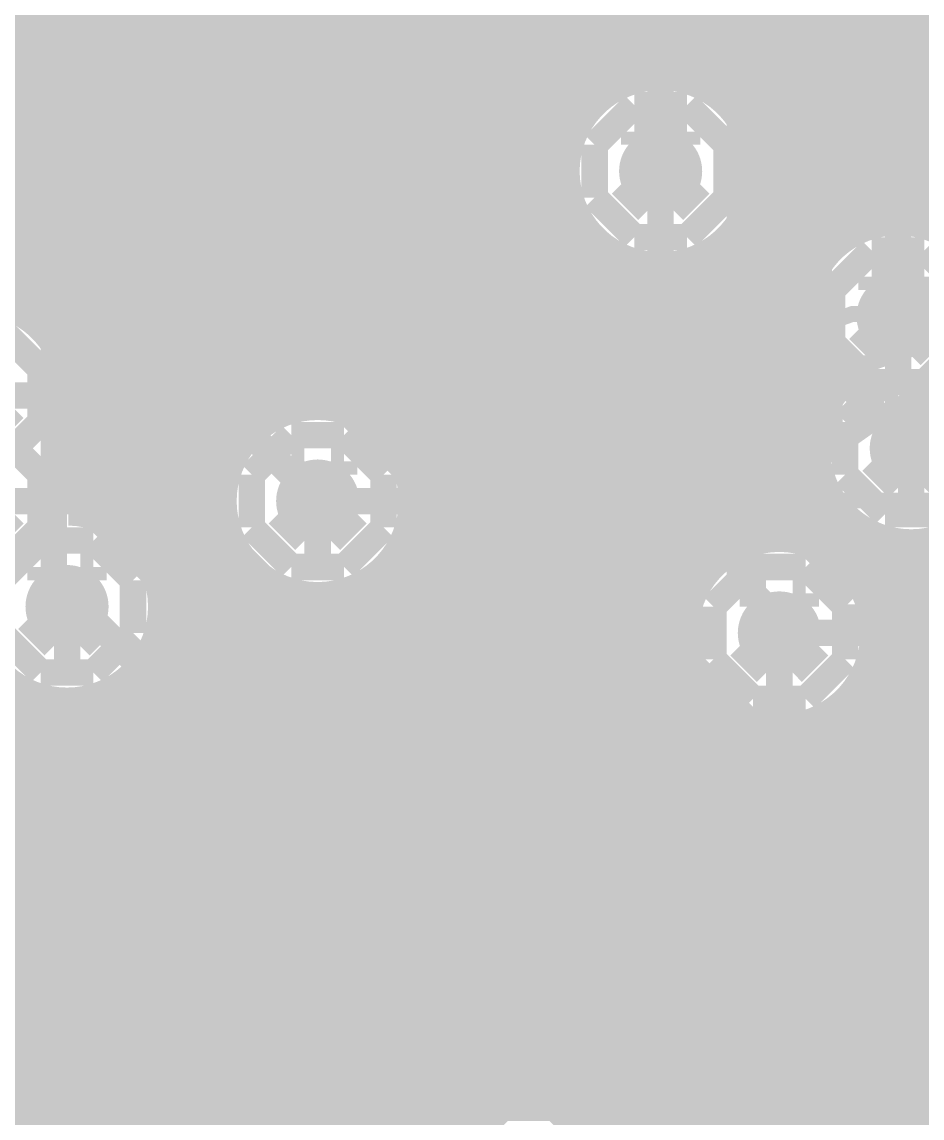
# Model space of a CAD drawing. Extents: x -5 to 157, y -120 to 103.
# Drawn here: x 4.01 to 12.68, y 1.43 to 11.98 of the extents above; entities that cross this region are included whole.
import ezdxf

# ---------------------------------------------------------------- set-up
doc = ezdxf.new("R2010")
doc.units = 0
doc.header["$MEASUREMENT"] = 0
doc.layers.get('0').update_dxf_attribs({"linetype": 'CONTINUOUS'})
for name, color, linetype in [('22-304-2_BOT', 7, 'CONTINUOUS'), ('22-304-2_DRD', 7, 'CONTINUOUS'), ('22-304-2_DRL', 2, 'CONTINUOUS'), ('22-304-2_IN1', 4, 'CONTINUOUS'), ('22-304-2_IN2', 3, 'CONTINUOUS'), ('22-304-2_SMB', 5, 'CONTINUOUS'), ('22-304-2_SPB', 14, 'CONTINUOUS'), ('22-304-2_SSB', 12, 'CONTINUOUS'), ('22-304-2_TOP', 13, 'CONTINUOUS'), ('THRUHOLE_TAP', 7, 'CONTINUOUS')]:
    doc.layers.add(name, color=color, linetype=linetype)

# ---------------------------------------------------------------- blocks, each defined once
blk = doc.blocks.new('ROUND_39')
at = {"const_width": 0.40005}
blk.add_lwpolyline([(-0.200024, 0, 1), (0.200024, 0, 1)], format="xyb", close=True, dxfattribs=at)
blk = doc.blocks.new('RECTANGLE_47')
blk.add_solid([(0.4064, 0.4826), (0.4064, -0.4826), (-0.4064, 0.4826), (-0.4064, -0.4826)])
blk = doc.blocks.new('ROUND_87')
at = {"const_width": 0.10033}
blk.add_lwpolyline([(-0.050164, 0, 1), (0.050164, 0, 1)], format="xyb", close=True, dxfattribs=at)
blk = doc.blocks.new('ROUND_88')
at = {"const_width": 0.10033}
blk.add_lwpolyline([(-0.050164, 0, 1), (0.050164, 0, 1)], format="xyb", close=True, dxfattribs=at)
blk = doc.blocks.new('ROUND_38')
at = {"const_width": 0.40005}
blk.add_lwpolyline([(-0.200024, 0, 1), (0.200024, 0, 1)], format="xyb", close=True, dxfattribs=at)
blk = doc.blocks.new('ROUND_42')
at = {"const_width": 0.40005}
blk.add_lwpolyline([(-0.200024, 0, 1), (0.200024, 0, 1)], format="xyb", close=True, dxfattribs=at)
blk = doc.blocks.new('ROUND_80')
at = {"const_width": 0.10033}
blk.add_lwpolyline([(-0.050164, 0, 1), (0.050164, 0, 1)], format="xyb", close=True, dxfattribs=at)

msp = doc.modelspace()

# ---------------------------------------------------------------- linework, layer by layer
at = {"layer": '22-304-2_BOT'}
for points, const_width in [([(-1.397, 39.37), (0.127, 37.846), (0.127, 35.306), (-1.397, 33.782), (-1.397, 26.797), (5.842, 19.558), (5.842, 8.382), (6.858, 7.366)], 0.254), ([(-1.016, 37.846), (-0.381, 37.211), (-0.381, 35.56), (-1.905, 34.036), (-1.905, 26.543), (5.334, 19.304), (5.334, 7.62), (6.477, 6.477), (6.477, -3.302), (5.207, -4.572), (5.207, -6.35), (7.366, -8.509), (8.382, -8.509)], 0.254), ([(-2.032, 37.592), (-1.905, 37.592), (-0.889, 36.576), (-0.889, 35.814), (-2.54, 34.163), (-2.54, 26.416), (4.826, 19.05), (4.826, 7.366), (5.969, 6.223), (5.969, -3.048), (4.572, -4.445), (4.572, -6.858), (6.731, -9.017)], 0.254), ([(-2.032, 36.576), (-2.032, 35.433), (-3.175, 34.29), (-3.175, 26.289), (4.318, 18.796), (4.318, 6.477), (4.445, 6.35)], 0.254), ([(2.54, 29.845), (5.08, 29.845), (9.017, 25.908), (9.017, 10.16), (10.414, 8.763), (10.414, 5.842), (13.335, 2.921), (13.335, -2.286), (13.6271, -2.5781), (16.4338, -2.5781)], 0.254), ([(0, 27.305), (1.397, 25.908), (5.842, 25.908), (7.366, 24.384), (7.366, 9.525), (8.89, 8.001), (8.89, 4.064), (8.001, 3.175), (8.001, 0.635), (11.5062, -2.8702), (11.5062, -3.175)], 0.254), ([(2.54, 27.305), (6.731, 27.305), (8.509, 25.527), (8.509, 9.906), (9.906, 8.509), (9.906, 5.08), (12.827, 2.159), (12.827, -2.54), (13.36548, -3.07848), (16.4338, -3.07848)], 0.254), ([(8.8138, 2.54), (8.8138, 2.5908), (9.398, 3.175), (9.398, 8.255), (7.874, 9.779), (7.874, 25.146), (6.477, 26.543), (6.35, 26.543)], 0.254), ([(6.35, -6.35), (6.731, -5.969), (6.731, -4.826), (7.493, -4.064), (7.493, 3.556), (8.382, 4.445), (8.382, 7.747), (6.858, 9.271), (6.858, 23.622), (6.223, 24.257)], 0.254), ([(6.096, 23.114), (6.35, 22.86), (6.35, 9.017), (7.874, 7.493), (7.874, 4.699), (6.985, 3.81), (6.985, -3.556), (5.969, -4.572), (5.969, -5.334)], 0.254), ([(10.16, 22.987), (10.16, 10.541)], 0.254), ([(11.303, 6.096), (11.303, 6.223), (10.922, 6.604), (10.922, 20.447)], 0.254), ([(12.446, 9.144), (12.446, 16.51)], 0.254), ([(11.684, 15.621), (11.684, 8.763), (12.573, 7.874)], 0.254), ([(5.2832, 6.00202), (5.2832, -2.83464)], 0.254), ([(5.28574, 6.0071), (5.334, 5.95884)], 0.254), ([(5.334, 5.95884), (5.334, -2.78384)], 0.254), ([(5.334, 5.8674), (5.21208, 5.8674)], 0.254), ([(5.0546, 5.6769), (5.0546, -3.06324)], 0.254), ([(3.9116, 5.61594), (3.9116, 3.11658)], 0.254), ([(5.334, 5.6388), (5.00888, 5.6388)], 0.254), ([(4.1402, 5.49402), (4.1402, 2.80416)], 0.254), ([(4.826, 5.52704), (4.826, 1.31318)], 0.254), ([(5.334, 5.4102), (-4.318, 5.4102)], 0.254), ([(4.3688, 5.44576), (4.3688, 2.43332)], 0.254), ([(4.5974, 5.45592), (4.5974, 1.9685)], 0.254), ([(5.334, 5.1816), (-4.318, 5.1816)], 0.254), ([(5.334, 4.953), (0.69342, 4.953)], 0.254), ([(5.334, 4.7244), (1.64084, 4.7244)], 0.254), ([(5.334, 4.4958), (2.19202, 4.4958)], 0.254), ([(5.334, 4.2672), (2.60858, 4.2672)], 0.254), ([(5.334, 4.0386), (2.94894, 4.0386)], 0.254), ([(5.334, 3.81), (3.2385, 3.81)], 0.254), ([(5.334, 3.5814), (3.48996, 3.5814)], 0.254), ([(5.334, 3.3528), (3.71094, 3.3528)], 0.254), ([(5.334, 3.1242), (3.90398, 3.1242)], 0.254), ([(11.1506, 2.93624), (12.192, 1.89484)], 0.254), ([(11.1506, 2.93624), (11.1506, 1.6256)], 0.254), ([(5.334, 2.8956), (4.0767, 2.8956)], 0.254), ([(11.19124, 2.8956), (11.1506, 2.8956)], 0.254), ([(11.2268, 2.86004), (11.2268, 1.6256)], 0.254), ([(5.334, 2.667), (4.23164, 2.667)], 0.254), ([(11.41984, 2.667), (11.1506, 2.667)], 0.254), ([(11.4554, 2.63144), (11.4554, 1.6256)], 0.254), ([(10.2362, 2.54), (10.2362, 0.7874), (10.0838, 0.635)], 0.254), ([(5.334, 2.4384), (4.36626, 2.4384)], 0.254), ([(11.64844, 2.4384), (11.1506, 2.4384)], 0.254), ([(11.684, 2.40284), (11.684, 1.6256)], 0.254), ([(5.334, 2.2098), (4.48564, 2.2098)], 0.254), ([(11.87704, 2.2098), (11.1506, 2.2098)], 0.254), ([(11.557, 2.286), (11.5062, 2.2352), (11.5062, 0.635)], 0.254), ([(11.9126, 2.17424), (11.9126, 1.6256)], 0.254), ([(5.334, 1.9812), (4.59232, 1.9812)], 0.254), ([(12.10564, 1.9812), (11.1506, 1.9812)], 0.254), ([(12.1412, 1.94564), (12.1412, 1.6256)], 0.254), ([(12.192, 1.89484), (12.192, 1.6256)], 0.254), ([(5.334, 1.7526), (4.68376, 1.7526)], 0.254), ([(12.192, 1.7526), (11.1506, 1.7526)], 0.254), ([(12.192, 1.6256), (11.1506, 1.6256)], 0.254), ([(11.5062, 1.5621), (11.5062, 0.635)], 0.381), ([(5.334, 1.524), (4.7625, 1.524)], 0.254)]:
    msp.add_lwpolyline(points, dxfattribs=dict(at, const_width=const_width))
at = {"layer": '22-304-2_BOT', "const_width": 0.254}
for points in [[(3.53822, 6.35, 0.4142136), (4.445, 5.44322)], [(4.445, 5.44322, 0.3048324), (5.28574, 6.0071)], [(5.00126, 0, 0.4142136), (0, 5.00126)]]:
    msp.add_lwpolyline(points, format="xyb", dxfattribs=at)
at = {"layer": '22-304-2_DRD', "const_width": 0.254}
for points in [[(9.906, 11.176), (9.525, 10.795)], [(10.414, 11.176), (9.906, 11.176)], [(10.795, 10.795), (10.414, 11.176)], [(9.906, 10.922), (9.906, 10.795)], [(10.033, 10.922), (9.906, 10.922)], [(10.033, 10.795), (10.033, 10.922)], [(10.287, 10.922), (10.287, 10.795)], [(10.414, 10.922), (10.287, 10.922)], [(10.414, 10.795), (10.414, 10.922)], [(9.525, 10.795), (9.525, 10.287)], [(9.906, 10.795), (10.033, 10.795)], [(10.287, 10.795), (10.414, 10.795)], [(10.795, 10.287), (10.795, 10.795)], [(10.033, 10.16), (9.779, 10.414)], [(10.541, 10.414), (10.287, 10.16)], [(9.525, 10.287), (9.906, 9.906)], [(10.414, 9.906), (10.795, 10.287)], [(10.287, 10.16), (10.033, 10.16)], [(9.906, 9.906), (10.414, 9.906)], [(12.192, 9.779), (11.811, 9.398)], [(12.7, 9.779), (12.192, 9.779)], [(13.081, 9.398), (12.7, 9.779)], [(12.192, 9.525), (12.192, 9.398)], [(12.319, 9.525), (12.192, 9.525)], [(12.319, 9.398), (12.319, 9.525)], [(12.573, 9.525), (12.573, 9.398)], [(12.7, 9.525), (12.573, 9.525)], [(12.7, 9.398), (12.7, 9.525)], [(11.811, 9.398), (11.811, 8.89)], [(12.192, 9.398), (12.319, 9.398)], [(12.573, 9.398), (12.7, 9.398)], [(4.191, 8.636), (3.81, 9.017)], [(12.319, 8.763), (12.065, 9.017)], [(12.827, 9.017), (12.573, 8.763)], [(11.811, 8.89), (12.192, 8.509)], [(12.7, 8.509), (13.081, 8.89)], [(12.573, 8.763), (12.319, 8.763)], [(4.191, 8.128), (4.191, 8.636)], [(12.319, 8.509), (11.938, 8.128)], [(12.192, 8.509), (12.7, 8.509)], [(12.827, 8.509), (12.319, 8.509)], [(3.937, 8.255), (3.683, 8.001)], [(12.319, 8.255), (12.319, 8.128)], [(12.446, 8.255), (12.319, 8.255)], [(12.446, 8.128), (12.446, 8.255)], [(12.7, 8.255), (12.7, 8.128)], [(12.827, 8.255), (12.7, 8.255)], [(3.81, 7.747), (4.191, 8.128)], [(11.938, 8.128), (11.938, 7.62)], [(12.319, 8.128), (12.446, 8.128)], [(12.7, 8.128), (12.827, 8.128)], [(4.191, 7.62), (3.81, 8.001)], [(6.604, 8.001), (6.223, 7.62)], [(7.112, 8.001), (6.604, 8.001)], [(7.493, 7.62), (7.112, 8.001)], [(6.604, 7.747), (6.604, 7.62)], [(6.731, 7.747), (6.604, 7.747)], [(6.731, 7.62), (6.731, 7.747)], [(6.985, 7.747), (6.985, 7.62)], [(7.112, 7.747), (6.985, 7.747)], [(7.112, 7.62), (7.112, 7.747)], [(12.446, 7.493), (12.192, 7.747)], [(12.954, 7.747), (12.7, 7.493)], [(4.191, 7.112), (4.191, 7.62)], [(6.223, 7.62), (6.223, 7.112)], [(6.604, 7.62), (6.731, 7.62)], [(6.985, 7.62), (7.112, 7.62)], [(7.493, 7.112), (7.493, 7.62)], [(11.938, 7.62), (12.319, 7.239)], [(12.7, 7.493), (12.446, 7.493)], [(3.937, 7.239), (3.683, 6.985)], [(6.731, 6.985), (6.477, 7.239)], [(7.239, 7.239), (6.985, 6.985)], [(12.319, 7.239), (12.827, 7.239)], [(3.81, 6.731), (4.191, 7.112)], [(6.223, 7.112), (6.604, 6.731)], [(7.112, 6.731), (7.493, 7.112)], [(4.191, 6.985), (3.81, 6.604)], [(4.699, 6.985), (4.191, 6.985)], [(5.08, 6.604), (4.699, 6.985)], [(6.985, 6.985), (6.731, 6.985)], [(4.191, 6.731), (4.191, 6.604)], [(4.318, 6.731), (4.191, 6.731)], [(4.318, 6.604), (4.318, 6.731)], [(4.572, 6.731), (4.572, 6.604)], [(4.699, 6.731), (4.572, 6.731)], [(4.699, 6.604), (4.699, 6.731)], [(6.604, 6.731), (7.112, 6.731)], [(11.049, 6.731), (10.668, 6.35)], [(11.557, 6.731), (11.049, 6.731)], [(11.938, 6.35), (11.557, 6.731)], [(4.191, 6.604), (4.318, 6.604)], [(4.572, 6.604), (4.699, 6.604)], [(5.08, 6.096), (5.08, 6.604)], [(11.049, 6.477), (11.049, 6.35)], [(11.176, 6.477), (11.049, 6.477)], [(11.176, 6.35), (11.176, 6.477)], [(11.43, 6.477), (11.43, 6.35)], [(11.557, 6.477), (11.43, 6.477)], [(11.557, 6.35), (11.557, 6.477)], [(10.668, 6.35), (10.668, 5.842)], [(11.049, 6.35), (11.176, 6.35)], [(11.43, 6.35), (11.557, 6.35)], [(11.938, 5.842), (11.938, 6.35)], [(4.318, 5.969), (4.064, 6.223)], [(4.826, 6.223), (4.572, 5.969)], [(3.81, 6.096), (4.191, 5.715)], [(4.699, 5.715), (5.08, 6.096)], [(4.572, 5.969), (4.318, 5.969)], [(11.176, 5.715), (10.922, 5.969)], [(11.684, 5.969), (11.43, 5.715)], [(10.668, 5.842), (11.049, 5.461)], [(11.557, 5.461), (11.938, 5.842)], [(4.191, 5.715), (4.699, 5.715)], [(11.43, 5.715), (11.176, 5.715)], [(11.049, 5.461), (11.557, 5.461)], [(11.303, 2.921), (10.922, 2.54)], [(11.811, 2.921), (11.303, 2.921)], [(12.192, 2.54), (11.811, 2.921)], [(11.303, 2.667), (11.303, 2.54)], [(11.43, 2.667), (11.303, 2.667)], [(11.43, 2.54), (11.43, 2.667)], [(11.684, 2.667), (11.684, 2.54)], [(11.811, 2.667), (11.684, 2.667)], [(11.811, 2.54), (11.811, 2.667)], [(10.922, 2.54), (10.922, 2.032)], [(11.303, 2.54), (11.43, 2.54)], [(11.684, 2.54), (11.811, 2.54)], [(12.192, 2.032), (12.192, 2.54)], [(11.43, 1.905), (11.176, 2.159)], [(11.938, 2.159), (11.684, 1.905)], [(10.922, 2.032), (11.303, 1.651)], [(11.811, 1.651), (12.192, 2.032)], [(11.684, 1.905), (11.43, 1.905)], [(11.303, 1.651), (11.811, 1.651)], [(8.636, 1.524), (8.255, 1.143)], [(9.144, 1.524), (8.636, 1.524)], [(9.525, 1.143), (9.144, 1.524)]]:
    msp.add_lwpolyline(points, dxfattribs=at)
at = {"layer": '22-304-2_IN1', "const_width": 0.254}
for points in [[(8.8392, 60.198), (8.8392, 4.572)], [(9.0678, 60.198), (9.0678, 4.572)], [(5.1816, 42.1259), (5.1816, 6.88086)], [(4.953, 41.97604), (4.953, 7.10184)], [(4.2672, 41.94302), (4.2672, 8.94588)], [(4.4958, 41.89476), (4.4958, 7.25678)], [(4.7244, 41.90492), (4.7244, 7.2136)], [(8.6106, 35.8394), (8.6106, 4.572)], [(8.382, 35.4711), (8.382, 4.572)], [(7.4676, 35.2552), (7.4676, 8.0391)], [(7.9248, 35.22726), (7.9248, 4.572)], [(8.1534, 35.306), (8.1534, 4.572)], [(7.6962, 35.21202), (7.6962, 7.71398)], [(4.0386, 27.13736), (4.0386, 9.14908)], [(7.239, 26.36012), (7.239, 8.18896)], [(7.0104, 23.80488), (7.0104, 8.26008)], [(9.2964, 22.7076), (9.2964, 10.8204)], [(5.4102, 22.51964), (5.4102, 4.572)], [(6.7818, 22.51964), (6.7818, 8.27024)], [(5.6388, 22.32914), (5.6388, 4.572)], [(6.5532, 22.32914), (6.5532, 8.21944)], [(9.525, 22.3393), (9.525, 11.1887)], [(5.8674, 22.23516), (5.8674, 4.572)], [(6.096, 22.20722), (6.096, 7.85876)], [(6.3246, 22.23516), (6.3246, 8.10006)], [(9.7536, 22.1742), (9.7536, 11.35126)], [(9.9822, 22.09546), (9.9822, 11.43)], [(10.2108, 19.88312), (10.2108, 11.44778)], [(10.4394, 19.67738), (10.4394, 11.4046)], [(10.668, 19.57578), (10.668, 11.29284)], [(12.7254, 15.6464), (12.7254, 10.0076)], [(12.4968, 15.21714), (12.4968, 10.05078)], [(10.8966, 15.16888), (10.8966, 11.07186)], [(11.1252, 14.90472), (11.1252, 6.985)], [(12.2682, 14.92504), (12.2682, 10.033)], [(11.3538, 14.77518), (11.3538, 7.00278)], [(12.0396, 14.78534), (12.0396, 9.95426)], [(11.5824, 14.7193), (11.5824, 9.4234)], [(11.811, 14.72184), (11.811, 9.7917)], [(15.37716, 11.938), (2.23774, 11.938)], [(15.2654, 11.7094), (1.98882, 11.7094)], [(15.22222, 11.4808), (-4.191, 11.4808)], [(9.59612, 11.2522), (-4.191, 11.2522)], [(15.23746, 11.2522), (10.72388, 11.2522)], [(9.39038, 11.0236), (-4.191, 11.0236)], [(15.3162, 11.0236), (10.92708, 11.0236)], [(9.28878, 10.795), (-4.191, 10.795)], [(13.78712, 10.795), (11.03122, 10.795)], [(9.25322, 10.5664), (-4.191, 10.5664)], [(13.3477, 10.5664), (11.06678, 10.5664)], [(9.27608, 10.3378), (-4.191, 10.3378)], [(13.17244, 10.3378), (11.04392, 10.3378)], [(9.2964, 10.2616), (9.2964, 4.572)], [(9.36244, 10.1092), (-4.191, 10.1092)], [(13.08608, 10.1092), (10.95756, 10.1092)], [(10.8966, 10.01014), (10.8966, 6.90626)], [(9.5377, 9.8806), (-4.191, 9.8806)], [(9.525, 9.8933), (9.525, 4.572)], [(11.91514, 9.8806), (10.7823, 9.8806)], [(9.7536, 9.7282), (9.7536, 4.572)], [(10.668, 9.78916), (10.668, 6.7437)], [(9.97712, 9.652), (-4.191, 9.652)], [(9.9822, 9.64946), (9.9822, 4.572)], [(10.2108, 9.63422), (10.2108, 4.572)], [(11.69416, 9.652), (10.34288, 9.652)], [(10.4394, 9.6774), (10.4394, 6.3754)], [(11.5824, 9.4234), (-4.191, 9.4234)], [(11.53922, 9.1948), (3.95986, 9.1948)], [(11.55446, 8.9662), (4.24942, 8.9662)], [(11.5824, 8.8646), (11.5824, 6.9596)], [(11.6332, 8.7376), (4.39166, 8.7376)], [(11.7983, 8.509), (4.45516, 8.509)], [(11.811, 8.4963), (11.811, 8.36676)], [(11.7602, 8.2804), (4.4577, 8.2804)], [(6.26364, 8.0518), (4.40182, 8.0518)], [(11.68146, 8.0518), (7.45236, 8.0518)], [(6.07314, 7.8232), (4.34086, 7.8232)], [(11.66622, 7.8232), (7.64286, 7.8232)], [(5.97916, 7.5946), (4.43484, 7.5946)], [(11.7094, 7.5946), (7.73684, 7.5946)], [(5.95122, 7.366), (4.46278, 7.366)], [(11.82116, 7.366), (7.76478, 7.366)], [(11.811, 7.38124), (11.811, 6.84784)], [(5.97916, 7.1374), (4.89712, 7.1374)], [(12.04214, 7.1374), (7.73684, 7.1374)], [(12.0396, 7.13994), (12.0396, 6.62686)], [(7.6962, 7.01802), (7.6962, 4.572)], [(12.2682, 7.01802), (12.2682, 4.572)], [(12.4968, 6.96976), (12.4968, 4.572)], [(12.7254, 6.97992), (12.7254, 4.572)], [(6.07314, 6.9088), (5.15874, 6.9088)], [(6.096, 6.87324), (6.096, 4.572)], [(10.89914, 6.9088), (7.64286, 6.9088)], [(17.78, 6.9088), (11.70686, 6.9088)], [(6.26364, 6.6802), (5.29082, 6.6802)], [(6.3246, 6.63194), (6.3246, 4.572)], [(10.60704, 6.6802), (7.45236, 6.6802)], [(7.4676, 6.6929), (7.4676, 4.572)], [(17.78, 6.6802), (11.99642, 6.6802)], [(7.239, 6.54304), (7.239, 4.572)], [(10.46734, 6.4516), (5.3467, 6.4516)], [(6.5532, 6.51002), (6.5532, 4.572)], [(6.7818, 6.46176), (6.7818, 4.572)], [(7.0104, 6.47192), (7.0104, 4.572)], [(17.78, 6.4516), (12.13866, 6.4516)], [(10.40384, 6.223), (5.34416, 6.223)], [(17.78, 6.223), (12.20216, 6.223)], [(10.4013, 5.9944), (5.28066, 5.9944)], [(17.78, 5.9944), (12.2047, 5.9944)], [(5.1816, 5.81914), (5.1816, 4.572)], [(10.4394, 5.8166), (10.4394, 4.572)], [(10.45718, 5.7658), (5.13842, 5.7658)], [(17.78, 5.7658), (12.14882, 5.7658)], [(4.953, 5.59816), (4.953, 4.572)], [(4.04114, 5.5372), (-4.191, 5.5372)], [(4.0386, 5.5372), (4.0386, 4.42468)], [(4.7244, 5.4864), (4.7244, 4.572)], [(10.58672, 5.5372), (4.84886, 5.5372)], [(17.78, 5.5372), (12.01674, 5.5372)], [(12.0396, 5.56514), (12.0396, 4.572)], [(4.2672, 5.45846), (4.2672, 4.5466)], [(4.4958, 5.44322), (4.4958, 4.572)], [(10.668, 5.4483), (10.668, 4.572)], [(10.85088, 5.3086), (-4.191, 5.3086)], [(10.8966, 5.2832), (10.8966, 4.572)], [(17.78, 5.3086), (11.75512, 5.3086)], [(11.811, 5.34416), (11.811, 4.572)], [(11.1252, 5.20446), (11.1252, 4.572)], [(11.3538, 5.18922), (11.3538, 4.572)], [(11.5824, 5.2324), (11.5824, 4.572)], [(17.78, 5.08), (-4.191, 5.08)], [(17.78, 4.8514), (-4.191, 4.8514)], [(17.78, 4.6228), (-4.191, 4.6228)], [(17.78, 4.572), (4.445, 4.572)], [(4.00304, 4.3942), (-4.191, 4.3942)], [(4.445, 3.937), (4.445, -8.255), (12.192, -16.002)], [(18.415, 3.937), (4.445, 3.937)], [(15.2019, 3.8862), (4.445, 3.8862)], [(4.6736, 3.937), (4.6736, -8.4836)], [(4.9022, 3.937), (4.9022, -8.7122)], [(5.1308, 3.937), (5.1308, -8.9408)], [(5.3594, 3.937), (5.3594, -4.93268)], [(5.588, 3.937), (5.588, -4.7117)], [(5.8166, 3.937), (5.8166, -4.62026)], [(6.0452, 3.937), (6.0452, -4.60756)], [(6.2738, 3.937), (6.2738, -4.67106)], [(6.5024, 3.937), (6.5024, -4.83616)], [(6.731, 3.937), (6.731, -5.7277)], [(6.9596, 3.937), (6.9596, -5.94868)], [(7.1882, 3.937), (7.1882, -6.48462)], [(7.4168, 3.937), (7.4168, -6.50494)], [(7.6454, 3.937), (7.6454, -6.60654)], [(7.874, 3.937), (7.874, -0.74676)], [(8.1026, 3.937), (8.1026, -0.59436)], [(8.3312, 3.937), (8.3312, 1.3589)], [(8.5598, 3.937), (8.5598, 1.53924)], [(8.7884, 3.937), (8.7884, 1.61036)], [(9.017, 3.937), (9.017, 1.60782)], [(9.2456, 3.937), (9.2456, 1.52654)], [(9.4742, 3.937), (9.4742, 1.32588)], [(9.7028, 3.937), (9.7028, -6.20776)], [(9.9314, 3.937), (9.9314, -6.1341)], [(10.16, 3.937), (10.16, -6.13918)], [(10.3886, 3.937), (10.3886, -6.22046)], [(10.6172, 3.937), (10.6172, -6.42112)], [(10.8458, 3.937), (10.8458, 2.44856)], [(11.0744, 3.937), (11.0744, 2.8321)], [(11.303, 3.937), (11.303, 2.96926)], [(11.5316, 3.937), (11.5316, 3.01498)], [(11.7602, 3.937), (11.7602, 2.98704)], [(11.9888, 3.937), (11.9888, 2.87274)], [(12.2174, 3.937), (12.2174, 2.59588)], [(12.446, 3.937), (12.446, -16.002)], [(12.6746, 3.937), (12.6746, -16.002)], [(14.81836, 3.6576), (4.445, 3.6576)], [(14.6812, 3.429), (4.445, 3.429)], [(14.63802, 3.2004), (4.445, 3.2004)], [(11.30808, 2.9718), (4.445, 2.9718)], [(14.66596, 2.9718), (11.80592, 2.9718)], [(10.98804, 2.7432), (4.445, 2.7432)], [(14.77772, 2.7432), (12.12596, 2.7432)], [(10.86358, 2.5146), (4.445, 2.5146)], [(15.05712, 2.5146), (12.25042, 2.5146)], [(10.82802, 2.286), (4.445, 2.286)], [(32.004, 2.286), (12.28598, 2.286)], [(10.8458, 2.1209), (10.8458, -14.6558)], [(10.86358, 2.0574), (4.445, 2.0574)], [(32.004, 2.0574), (12.25042, 2.0574)], [(12.2174, 1.97612), (12.2174, -16.002)], [(10.98804, 1.8288), (4.445, 1.8288)], [(32.004, 1.8288), (12.12596, 1.8288)], [(11.0744, 1.73736), (11.0744, -14.8844)], [(11.9888, 1.69672), (11.9888, -15.7988)], [(8.7249, 1.6002), (4.445, 1.6002)], [(11.30808, 1.6002), (9.05256, 1.6002)], [(11.303, 1.6002), (11.303, -15.113)], [(11.7602, 1.58496), (11.7602, -15.5702)], [(32.004, 1.6002), (11.80592, 1.6002)], [(11.5316, 1.55702), (11.5316, -15.3416)], [(8.34136, 1.3716), (4.445, 1.3716)], [(32.004, 1.3716), (9.4361, 1.3716)]]:
    msp.add_lwpolyline(points, dxfattribs=at)
for points in [[(10.16, 11.44778, 0.4142136), (9.25322, 10.541)], [(11.06678, 10.541, 0.4142136), (10.16, 11.44778)], [(9.25322, 10.541, 0.4142136), (10.16, 9.63422)], [(10.16, 9.63422, 0.4142136), (11.06678, 10.541)], [(12.446, 10.05078, 0.4142136), (11.53922, 9.144)], [(13.0683, 9.8044, 0.1912063), (12.446, 10.0514)], [(4.46278, 8.382, 0.4142136), (3.556, 9.28878)], [(11.53922, 9.144, 0.2232434), (11.86724, 8.44594)], [(11.86688, 8.4455, 0.1717643), (11.66459, 7.874)], [(4.30784, 7.874, 0.1496559), (4.46337, 8.382)], [(6.858, 8.27278, 0.4142136), (5.95122, 7.366)], [(7.76478, 7.366, 0.4142136), (6.858, 8.27278)], [(4.46278, 7.366, 0.149656), (4.30735, 7.87367)], [(11.66622, 7.874, 0.4142136), (12.573, 6.96722)], [(12.573, 6.96722, 0.4142136), (13.47978, 7.874)], [(4.4577, 7.25678, 0.030144), (4.46429, 7.366)], [(5.95122, 7.366, 0.4142136), (6.858, 6.45922)], [(6.858, 6.45922, 0.4142136), (7.76478, 7.366)], [(5.35178, 6.35, 0.410118), (4.4577, 7.25678)], [(11.303, 7.00278, 0.4142136), (10.39622, 6.096)], [(12.20978, 6.096, 0.4142136), (11.303, 7.00278)], [(3.53822, 6.35, 0.4142136), (4.445, 5.44322)], [(4.445, 5.44322, 0.4142136), (5.35178, 6.35)], [(10.39622, 6.096, 0.4142136), (11.303, 5.18922)], [(11.303, 5.18922, 0.4142136), (12.20978, 6.096)], [(4.445, 4.572, 0.4142136), (3.81, 3.937)], [(11.557, 3.01498, 0.4142136), (10.82802, 2.286)], [(12.28598, 2.286, 0.4142136), (11.557, 3.01498)], [(10.82802, 2.286, 0.4142136), (11.557, 1.55702)], [(11.557, 1.55702, 0.4142136), (12.28598, 2.286)], [(8.89, 1.61798, 0.4142136), (8.16102, 0.889)], [(9.61898, 0.889, 0.4142136), (8.89, 1.61798)]]:
    msp.add_lwpolyline(points, format="xyb", dxfattribs=at)
at = {"layer": '22-304-2_IN2', "const_width": 0.254}
for points in [[(7.5692, 28.58262), (7.5692, 8.10514)], [(7.7978, 28.58262), (7.7978, 7.77748)], [(8.0264, 28.58262), (8.0264, 1.44272)], [(8.255, 28.58262), (8.255, 1.69418)], [(8.4836, 28.58262), (8.4836, 1.83134)], [(8.7122, 28.58262), (8.7122, 1.89992)], [(8.9408, 28.58262), (8.9408, 1.91262)], [(7.3406, 26.27376), (7.3406, 8.27024)], [(5.0546, 24.85898), (5.0546, 7.1755)], [(4.826, 24.63038), (4.826, 7.3025)], [(4.5974, 24.40178), (4.5974, 7.36346)], [(4.3688, 24.17318), (4.3688, 9.00684)], [(4.1402, 23.94458), (4.1402, 9.22528)], [(3.9116, 23.71598), (3.9116, 9.34466)], [(7.112, 22.96922), (7.112, 8.35914)], [(9.1694, 22.71776), (9.1694, 10.8077)], [(5.2832, 22.48662), (5.2832, 6.94182)], [(6.8834, 22.45614), (6.8834, 8.39216)], [(5.5118, 22.27072), (5.5118, -4.41452)], [(6.6548, 22.25294), (6.6548, 8.37184)], [(9.398, 22.29866), (9.398, 11.2268)], [(5.7404, 22.15134), (5.7404, -4.33324)], [(6.4262, 22.14118), (6.4262, 8.29564)], [(5.969, 22.09546), (5.969, 7.87908)], [(6.1976, 22.09292), (6.1976, 8.15086)], [(9.6266, 22.1107), (9.6266, 11.4173)], [(9.8552, 22.00656), (9.8552, 11.52144)], [(10.0838, 19.85518), (10.0838, 11.56462)], [(10.3124, 19.6215), (10.3124, 11.55446)], [(10.541, 19.4945), (10.541, 11.4935)], [(10.7696, 15.15364), (10.7696, 11.3665)], [(12.5984, 15.15364), (12.5984, 10.15746)], [(10.9982, 14.85646), (10.9982, 11.13282)], [(12.3698, 14.85646), (12.3698, 10.16762)], [(11.2268, 14.70152), (11.2268, 7.11962)], [(12.1412, 14.70152), (12.1412, 10.12444)], [(11.4554, 14.62024), (11.4554, 9.4107)], [(11.684, 14.59484), (11.684, 9.8298)], [(11.9126, 14.62024), (11.9126, 10.0203)], [(15.3035, 12.0396), (2.45364, 12.0396)], [(15.1765, 11.811), (2.28346, 11.811)], [(15.113, 11.5824), (2.01422, 11.5824)], [(9.53262, 11.3538), (-1.27762, 11.3538)], [(15.10538, 11.3538), (10.78484, 11.3538)], [(9.31672, 11.1252), (-1.27762, 11.1252)], [(15.14856, 11.1252), (11.00328, 11.1252)], [(9.19734, 10.8966), (-1.27762, 10.8966)], [(15.2527, 10.8966), (11.12266, 10.8966)], [(9.14146, 10.668), (-1.27762, 10.668)], [(15.44066, 10.668), (11.17854, 10.668)], [(9.13892, 10.4394), (-1.27762, 10.4394)], [(15.85976, 10.4394), (11.18108, 10.4394)], [(9.1694, 10.27176), (9.1694, 1.87706)], [(9.18718, 10.2108), (-1.27762, 10.2108)], [(19.33956, 10.2108), (11.13028, 10.2108)], [(9.29894, 9.9822), (-1.27762, 9.9822)], [(10.9982, 9.94918), (10.9982, 7.07644)], [(11.85418, 9.9822), (11.02106, 9.9822)], [(9.398, 9.85266), (9.398, 1.78054)], [(9.50214, 9.7536), (-1.27762, 9.7536)], [(10.7696, 9.7155), (10.7696, 6.9723)], [(11.6205, 9.7536), (10.81786, 9.7536)], [(9.6266, 9.6647), (9.6266, 1.60274)], [(10.541, 9.5885), (10.541, 6.7818)], [(10.01522, 9.525), (-1.27762, 9.525)], [(9.8552, 9.56056), (9.8552, 1.23698)], [(10.0838, 9.51738), (10.0838, -14.01318)], [(11.4935, 9.525), (10.30478, 9.525)], [(10.3124, 9.525), (10.3124, 6.3627)], [(11.43, 9.2964), (4.02082, 9.2964)], [(11.42238, 9.0678), (4.318, 9.0678)], [(11.4554, 8.87476), (11.4554, 7.10946)], [(11.46556, 8.8392), (4.47548, 8.8392)], [(11.5697, 8.6106), (4.55676, 8.6106)], [(11.684, 8.45566), (11.684, 8.38708)], [(6.71322, 8.382), (4.58216, 8.382)], [(11.68146, 8.382), (7.00278, 8.382)], [(6.20014, 8.1534), (4.55676, 8.1534)], [(11.58494, 8.1534), (7.51586, 8.1534)], [(5.99694, 7.9248), (4.47548, 7.9248)], [(11.54684, 7.9248), (7.71906, 7.9248)], [(5.88518, 7.6962), (4.52628, 7.6962)], [(11.56208, 7.6962), (7.82828, 7.6962)], [(5.83692, 7.4676), (4.57708, 7.4676)], [(11.63066, 7.4676), (7.87908, 7.4676)], [(11.684, 7.36092), (11.684, 7.0485)], [(5.83946, 7.239), (4.95808, 7.239)], [(11.76528, 7.239), (7.87654, 7.239)], [(11.9126, 7.08914), (11.9126, 6.9215)], [(5.89534, 7.0104), (5.22986, 7.0104)], [(7.7978, 6.95452), (7.7978, -0.42672)], [(10.83564, 7.0104), (7.82066, 7.0104)], [(12.01928, 7.0104), (11.76782, 7.0104)], [(5.969, 6.85292), (5.969, -4.30784)], [(12.1412, 6.94182), (12.1412, 6.68782)], [(12.3698, 6.86816), (12.3698, -16.29918)], [(12.5984, 6.84784), (12.5984, -16.52778)], [(6.01472, 6.7818), (5.37464, 6.7818)], [(10.53846, 6.7818), (7.70128, 6.7818)], [(26.92908, 6.7818), (12.065, 6.7818)], [(7.5692, 6.62686), (7.5692, -0.64262)], [(6.23062, 6.5532), (5.45084, 6.5532)], [(6.1976, 6.58114), (6.1976, -4.33324)], [(10.38352, 6.5532), (7.48284, 6.5532)], [(26.57602, 6.5532), (12.22248, 6.5532)], [(6.4262, 6.43382), (6.4262, -4.41452)], [(7.3406, 6.45922), (7.3406, -6.08076)], [(10.30224, 6.3246), (5.47116, 6.3246)], [(6.6548, 6.36016), (6.6548, -4.56946)], [(6.8834, 6.33984), (6.8834, -4.86664)], [(7.112, 6.37032), (7.112, -5.66166)], [(26.21026, 6.3246), (12.30376, 6.3246)], [(10.27684, 6.096), (5.43814, 6.096)], [(26.03246, 6.096), (12.32916, 6.096)], [(10.30224, 5.8674), (5.34924, 5.8674)], [(10.3124, 5.82676), (10.3124, -14.24178)], [(25.93594, 5.8674), (12.30376, 5.8674)], [(5.2832, 5.75818), (5.2832, -4.56946)], [(10.38352, 5.6388), (5.18414, 5.6388)], [(19.81962, 5.6388), (12.22248, 5.6388)], [(3.9116, 5.4737), (3.9116, -7.84098)], [(5.0546, 5.5245), (5.0546, -4.86664)], [(12.1412, 5.50418), (12.1412, -16.07058)], [(4.03352, 5.4102), (-1.27762, 5.4102)], [(4.1402, 5.36956), (4.1402, -8.06958)], [(4.826, 5.3975), (4.826, -8.75538)], [(10.53846, 5.4102), (4.85648, 5.4102)], [(10.541, 5.40766), (10.541, -14.47038)], [(19.60372, 5.4102), (12.065, 5.4102)], [(4.3688, 5.32638), (4.3688, -8.29818)], [(4.5974, 5.334), (4.5974, -8.52678)], [(11.9126, 5.2705), (11.9126, -15.84198)], [(10.83564, 5.1816), (-1.27762, 5.1816)], [(10.7696, 5.2197), (10.7696, -14.69898)], [(19.48434, 5.1816), (11.76782, 5.1816)], [(10.9982, 5.11556), (10.9982, -14.92758)], [(11.2268, 5.07238), (11.2268, -15.15618)], [(11.4554, 5.08), (11.4554, -15.38478)], [(11.684, 5.1435), (11.684, -15.61338)], [(19.42846, 4.953), (-1.27762, 4.953)], [(19.42592, 4.7244), (-1.27762, 4.7244)], [(19.47418, 4.4958), (-1.27762, 4.4958)], [(19.58594, 4.2672), (-1.27762, 4.2672)], [(14.81328, 4.0386), (-1.27762, 4.0386)], [(14.55928, 3.81), (-1.27762, 3.81)], [(14.42466, 3.5814), (0.56896, 3.5814)], [(14.35608, 3.3528), (1.38176, 3.3528)], [(14.34084, 3.1242), (1.8415, 3.1242)], [(14.37894, 2.8956), (2.18186, 2.8956)], [(14.47546, 2.667), (2.45618, 2.667)], [(14.65326, 2.4384), (2.68478, 2.4384)], [(15.01902, 2.2098), (2.87528, 2.2098)], [(32.37738, 1.9812), (3.03784, 1.9812)], [(8.33628, 1.7526), (3.175, 1.7526)], [(32.32912, 1.7526), (9.44372, 1.7526)], [(8.08228, 1.524), (3.2893, 1.524)], [(32.33166, 1.524), (9.69518, 1.524)]]:
    msp.add_lwpolyline(points, dxfattribs=at)
for points in [[(10.16, 11.56716, 0.4142136), (9.13384, 10.541)], [(11.18616, 10.541, 0.4142136), (10.16, 11.56716)], [(9.13384, 10.541, 0.4142136), (10.16, 9.51484)], [(10.16, 9.51484, 0.4142136), (11.18616, 10.541)], [(12.446, 10.17016, 0.4142136), (11.41984, 9.144)], [(13.47216, 9.144, 0.4142136), (12.446, 10.17016)], [(4.58216, 8.382, 0.4142136), (3.556, 9.40816)], [(11.41984, 9.144, 0.19528), (11.71032, 8.42861)], [(11.7094, 8.42772, 0.14351), (11.54713, 7.874)], [(4.44754, 7.874, 0.130208), (4.58211, 8.382)], [(6.858, 8.39216, 0.4142136), (5.83184, 7.366)], [(7.88416, 7.366, 0.4142136), (6.858, 8.39216)], [(4.58216, 7.366, 0.1302078), (4.44758, 7.87402)], [(11.54684, 7.874, 0.4142136), (12.573, 6.84784)], [(12.573, 6.84784, 0.4142136), (13.59916, 7.874)], [(5.47116, 6.35, 0.3754359), (4.58216, 7.366)], [(5.83184, 7.366, 0.4142136), (6.858, 6.33984)], [(6.858, 6.33984, 0.4142136), (7.88416, 7.366)], [(11.303, 7.12216, 0.4142136), (10.27684, 6.096)], [(12.32916, 6.096, 0.4142136), (11.303, 7.12216)], [(3.41884, 6.34746, 0.4134888), (4.445, 5.32384)], [(4.445, 5.32384, 0.4142136), (5.47116, 6.35)], [(10.27684, 6.096, 0.4142136), (11.303, 5.06984)], [(11.303, 5.06984, 0.4142136), (12.32916, 6.096)], [(8.89, 1.91516, 0.4142136), (7.86384, 0.889)], [(9.91616, 0.889, 0.4142136), (8.89, 1.91516)]]:
    msp.add_lwpolyline(points, format="xyb", dxfattribs=at)
at = {"layer": '22-304-2_SSB', "const_width": 0.1524}
for points in [[(12.3444, 8.7503), (12.3444, 9.1059), (12.17676, 9.16686), (12.00658, 9.16686), (11.8364, 9.1059), (11.8364, 8.7503), (12.00658, 8.69188), (12.17676, 8.69188), (12.8524, 8.9281)], [(11.8364, 8.32866), (11.8364, 7.85368), (12.51458, 8.32866), (12.68476, 8.32866), (12.8524, 8.2677), (12.8524, 7.9121), (12.68476, 7.85368)], [(11.8364, 7.49046), (11.8364, 7.2517)], [(11.8364, 7.37108), (12.8524, 7.37108), (12.68476, 7.2517)], [(12.3444, 6.5913), (11.8364, 6.7691)], [(12.3444, 6.29666), (12.3444, 6.65226), (12.51458, 6.7691), (12.68476, 6.7691), (12.8524, 6.65226), (12.8524, 6.29666), (11.8364, 6.29666)], [(10.9855, 1.7145), (8.0645, 1.7145), (8.0645, 3.3528), (10.9855, 3.3528), (10.9855, 1.7145)], [(4.99872, 2.48158), (5.35432, 2.48158), (5.47116, 2.3114), (5.47116, 2.14376), (5.35432, 1.97358), (4.99872, 1.97358), (4.99872, 2.98958)], [(5.29336, 2.48158), (5.47116, 2.98958)], [(6.19252, 2.98958), (5.95376, 2.98958)], [(6.07314, 2.98958), (6.07314, 1.97358), (5.95376, 2.14376)], [(6.91134, 2.98958), (6.67512, 2.98958)], [(6.79196, 2.98958), (6.79196, 1.97358), (6.67512, 2.14376)], [(7.27456, 2.8194), (7.39394, 2.98958), (7.63016, 2.98958), (7.74954, 2.8194), (7.74954, 2.65176), (7.51332, 2.3114), (7.74954, 1.97358), (7.27456, 1.97358)], [(9.3345, 1.4605), (12.2555, 1.4605), (12.2555, -0.1778), (9.3345, -0.1778), (9.3345, 1.4605)]]:
    msp.add_lwpolyline(points, dxfattribs=at)
at = {"layer": '22-304-2_TOP'}
for points, const_width in [([(16.129, 11.43), (15.494, 12.065), (4.191, 12.065), (2.159, 10.033), (2.159, 6.35), (6.477, 2.032), (6.477, -2.159), (3.683, -4.953), (3.683, -9.652), (15.113, -21.082), (19.177, -21.082), (20.193, -21.082)], 0.635), ([(15.1511, 11.2395), (10.73912, 11.2395)], 0.254), ([(10.7696, 11.2395), (10.7696, 11.2141)], 0.254), ([(10.9982, 11.2395), (10.9982, 10.88898)], 0.254), ([(11.2268, 11.2395), (11.2268, 8.21182)], 0.254), ([(11.4554, 11.2395), (11.4554, 7.98322)], 0.254), ([(11.684, 11.2395), (11.684, 9.63676)], 0.254), ([(11.9126, 11.2395), (11.9126, 9.87806)], 0.254), ([(12.1412, 11.2395), (12.1412, 9.99744)], 0.254), ([(12.3698, 11.2395), (12.3698, 10.04824)], 0.254), ([(12.5984, 11.2395), (12.5984, 10.03808)], 0.254), ([(15.2654, 11.1252), (10.85342, 11.1252)], 0.254), ([(15.39494, 10.8966), (10.99566, 10.8966)], 0.254), ([(15.63624, 10.668), (11.05916, 10.668)], 0.254), ([(10.16, 10.541), (10.16, 8.382), (11.938, 6.604), (27.94, 6.604)], 0.254), ([(19.58594, 10.4394), (11.0617, 10.4394)], 0.254), ([(10.9982, 10.19302), (10.9982, 8.44042)], 0.254), ([(19.46402, 10.2108), (11.00582, 10.2108)], 0.254), ([(12.09802, 9.9822), (10.87374, 9.9822)], 0.254), ([(19.41576, 9.9822), (12.79398, 9.9822)], 0.254), ([(10.795, 9.8933), (10.795, 8.64362)], 0.254), ([(11.7729, 9.7536), (10.795, 9.7536)], 0.254), ([(11.62304, 9.525), (10.795, 9.525)], 0.254), ([(11.55192, 9.2964), (10.795, 9.2964)], 0.254), ([(11.54176, 9.0678), (10.795, 9.0678)], 0.254), ([(28.829, 9.144), (12.446, 9.144)], 0.254), ([(11.59002, 8.8392), (10.795, 8.8392)], 0.254), ([(10.795, 8.64362), (11.6713, 7.76732)], 0.254), ([(11.684, 8.65124), (11.684, 8.05688)], 0.254), ([(11.71194, 8.6106), (10.82802, 8.6106)], 0.254), ([(3.556, 8.382), (4.318, 8.382), (12.827, -0.127), (14.351, -0.127)], 0.254), ([(11.82116, 8.382), (11.05662, 8.382)], 0.254), ([(11.7094, 8.1534), (11.28522, 8.1534)], 0.254), ([(11.66622, 7.9248), (11.51382, 7.9248)], 0.254), ([(12.573, 7.874), (28.829, 7.874)], 0.254), ([(3.556, 7.366), (4.572, 7.366), (13.208, -1.27), (14.224, -1.27)], 0.254), ([(6.858, 7.366), (8.89, 7.366), (11.049, 5.207), (11.684, 5.207), (12.065, 4.826), (20.447, 4.826)], 0.254), ([(8.62584, 6.731), (7.5057, 6.731)], 0.254), ([(7.5692, 6.731), (7.5692, 6.02742)], 0.254), ([(7.7978, 6.731), (7.7978, 5.79882)], 0.254), ([(8.0264, 6.731), (8.0264, 5.57022)], 0.254), ([(8.255, 6.731), (8.255, 5.34162)], 0.254), ([(8.4836, 6.731), (8.4836, 5.11302)], 0.254), ([(8.62584, 6.731), (10.59942, 4.75742)], 0.254), ([(8.7122, 6.64464), (8.7122, 4.88442)], 0.254), ([(8.80364, 6.5532), (7.26186, 6.5532)], 0.254), ([(7.3406, 6.59638), (7.3406, 6.25602)], 0.254), ([(7.10438, 6.49224), (13.08862, 0.508)], 0.254), ([(8.9408, 6.41604), (8.9408, 4.65582)], 0.254), ([(4.445, 6.35), (4.572, 6.35), (12.954, -2.032), (22.352, -2.032)], 0.254), ([(9.03224, 6.3246), (7.27202, 6.3246)], 0.254), ([(9.1694, 6.18744), (9.1694, 4.42722)], 0.254), ([(9.26084, 6.096), (7.50062, 6.096)], 0.254), ([(26.924, 5.588), (26.416, 6.096), (11.303, 6.096)], 0.254), ([(9.398, 5.95884), (9.398, 4.19862)], 0.254), ([(9.48944, 5.8674), (7.72922, 5.8674)], 0.254), ([(1.58242, 5.75818), (5.6515, 1.6891)], 0.254), ([(9.6266, 5.73024), (9.6266, 3.97002)], 0.254), ([(9.71804, 5.6388), (7.95782, 5.6388)], 0.254), ([(4.20116, 5.47624), (7.05358, 2.62382)], 0.254), ([(9.8552, 5.50164), (9.8552, 3.74142)], 0.254), ([(4.61264, 5.4102), (4.26466, 5.4102)], 0.254), ([(4.3688, 5.44576), (4.3688, 5.30606)], 0.254), ([(4.572, 5.45084), (8.382, 1.64084)], 0.254), ([(4.5974, 5.42544), (4.5974, 5.07746)], 0.254), ([(9.94664, 5.4102), (8.18642, 5.4102)], 0.254), ([(10.0838, 5.27304), (10.0838, 3.51282)], 0.254), ([(4.84124, 5.1816), (4.49326, 5.1816)], 0.254), ([(4.826, 5.19684), (4.826, 4.84886)], 0.254), ([(10.17524, 5.1816), (8.41502, 5.1816)], 0.254), ([(10.3124, 5.04444), (10.3124, 3.28422)], 0.254), ([(5.06984, 4.953), (4.72186, 4.953)], 0.254), ([(5.0546, 4.96824), (5.0546, 4.62026)], 0.254), ([(10.40384, 4.953), (8.64362, 4.953)], 0.254), ([(5.2832, 4.73964), (5.2832, 4.39166)], 0.254), ([(10.541, 4.81584), (10.541, 3.05562)], 0.254), ([(5.29844, 4.7244), (4.95046, 4.7244)], 0.254), ([(10.63498, 4.7244), (8.87222, 4.7244)], 0.254), ([(10.7696, 4.6355), (10.7696, 2.82702)], 0.254), ([(10.9982, 4.57454), (10.9982, 2.59842)], 0.254), ([(11.41984, 4.572), (11.049, 4.572)], 0.254), ([(11.2268, 4.572), (11.2268, 2.36982)], 0.254), ([(11.41984, 4.572), (11.61542, 4.37642)], 0.254), ([(11.4554, 4.53644), (11.4554, 2.14122)], 0.254), ([(5.52704, 4.4958), (5.17906, 4.4958)], 0.254), ([(5.5118, 4.51104), (5.5118, 4.16306)], 0.254), ([(11.49604, 4.4958), (9.10082, 4.4958)], 0.254), ([(11.684, 4.318), (11.684, 1.91262)], 0.254), ([(5.75564, 4.2672), (5.40766, 4.2672)], 0.254), ([(5.7404, 4.28244), (5.7404, 3.93446)], 0.254), ([(11.76274, 4.2672), (9.32942, 4.2672)], 0.254), ([(11.9126, 4.20878), (11.9126, 1.68402)], 0.254), ([(19.7993, 4.191), (12.065, 4.191)], 0.254), ([(12.1412, 4.191), (12.1412, 1.45542)], 0.254), ([(12.3698, 4.191), (12.3698, 1.22682)], 0.254), ([(12.5984, 4.191), (12.5984, 0.99822)], 0.254), ([(5.98424, 4.0386), (5.63626, 4.0386)], 0.254), ([(5.969, 4.05384), (5.969, 3.70586)], 0.254), ([(15.0876, 4.0386), (9.55802, 4.0386)], 0.254), ([(6.21284, 3.81), (5.86486, 3.81)], 0.254), ([(6.1976, 3.82524), (6.1976, 3.47726)], 0.254), ([(14.7193, 3.81), (9.78662, 3.81)], 0.254), ([(6.44144, 3.5814), (6.09346, 3.5814)], 0.254), ([(6.4262, 3.59664), (6.4262, 3.24866)], 0.254), ([(14.5542, 3.5814), (10.01522, 3.5814)], 0.254), ([(3.9116, 3.429), (3.9116, 3.11658)], 0.254), ([(6.6548, 3.36804), (6.6548, 3.02006)], 0.254), ([(3.9878, 3.3528), (3.71094, 3.3528)], 0.254), ([(6.67004, 3.3528), (6.32206, 3.3528)], 0.254), ([(14.47546, 3.3528), (10.24382, 3.3528)], 0.254), ([(4.1402, 3.2004), (4.1402, 2.80416)], 0.254), ([(4.2164, 3.1242), (3.90398, 3.1242)], 0.254), ([(6.89864, 3.1242), (6.55066, 3.1242)], 0.254), ([(6.8834, 3.13944), (6.8834, 2.79146)], 0.254), ([(14.46022, 3.1242), (10.47242, 3.1242)], 0.254), ([(4.3688, 2.9718), (4.3688, 2.43332)], 0.254), ([(4.445, 2.8956), (4.0767, 2.8956)], 0.254), ([(7.12724, 2.8956), (6.77926, 2.8956)], 0.254), ([(7.112, 2.91084), (7.112, 2.55778)], 0.254), ([(14.5034, 2.8956), (10.70102, 2.8956)], 0.254), ([(4.5974, 2.7432), (4.5974, 1.9685)], 0.254), ([(4.6736, 2.667), (4.23164, 2.667)], 0.254), ([(7.35584, 2.667), (7.00786, 2.667)], 0.254), ([(7.3406, 2.68224), (7.3406, -2.54)], 0.254), ([(14.61516, 2.667), (10.92962, 2.667)], 0.254), ([(4.826, 2.5146), (4.826, 1.31318)], 0.254), ([(4.9022, 2.4384), (4.36626, 2.4384)], 0.254), ([(7.58444, 2.4384), (7.19582, 2.4384)], 0.254), ([(7.5692, 2.45364), (7.5692, -0.86614)], 0.254), ([(14.83614, 2.4384), (11.15822, 2.4384)], 0.254), ([(5.1308, 2.2098), (4.48564, 2.2098)], 0.254), ([(5.0546, 2.286), (5.0546, -2.413)], 0.254), ([(7.81304, 2.2098), (7.28218, 2.2098)], 0.254), ([(7.7978, 2.22504), (7.7978, 0.62992)], 0.254), ([(32.63392, 2.2098), (11.38682, 2.2098)], 0.254), ([(5.2832, 2.0574), (5.2832, -2.1844)], 0.254), ([(7.3025, 2.032), (7.3025, -2.159)], 0.254), ([(8.0264, 1.99644), (8.0264, 1.1684)], 0.254), ([(5.3594, 1.9812), (4.59232, 1.9812)], 0.254), ([(8.04164, 1.9812), (7.3025, 1.9812)], 0.254), ([(32.50438, 1.9812), (11.61542, 1.9812)], 0.254), ([(5.5118, 1.8288), (5.5118, -1.9558)], 0.254), ([(5.588, 1.7526), (4.68376, 1.7526)], 0.254), ([(5.6515, 1.6891), (5.6515, -1.8161)], 0.254), ([(8.27024, 1.7526), (7.3025, 1.7526)], 0.254), ([(8.255, 1.76784), (8.255, 1.5367)], 0.254), ([(32.4485, 1.7526), (11.84402, 1.7526)], 0.254), ([(5.6515, 1.524), (4.7625, 1.524)], 0.254), ([(8.2423, 1.524), (7.3025, 1.524)], 0.254), ([(32.45104, 1.524), (12.07262, 1.524)], 0.254)]:
    msp.add_lwpolyline(points, dxfattribs=dict(at, const_width=const_width))
at = {"layer": '22-304-2_TOP', "const_width": 0.254}
for points in [[(11.06678, 10.541, 0.2232435), (10.73876, 11.23906)], [(10.795, 9.8933, 0.2014867), (11.06705, 10.541)], [(12.446, 10.05078, 0.4142136), (11.53922, 9.144)], [(13.0937, 9.779, 0.2014867), (12.446, 10.05105)], [(11.53922, 9.144, 0.2232434), (11.86724, 8.44594)], [(11.86688, 8.4455, 0.1717643), (11.66459, 7.874)], [(11.66622, 7.874, 0.0294496), (11.6725, 7.76746)], [(7.10438, 6.49224, 0.1308536), (7.50626, 6.73045)], [(4.20116, 5.47624, 0.0681416), (4.445, 5.44285)], [(4.445, 5.44322, 0.0350926), (4.57182, 5.45213)], [(5.00126, 0, 0.4142136), (0, 5.00126)], [(10.59942, 4.75742, 0.1989124), (11.049, 4.5712)], [(11.61542, 4.37642, 0.1989124), (12.065, 4.1902)], [(7.3025, 2.032, 0.1989124), (7.06072, 2.61572)], [(7.3025, 2.032, 0.1989124), (7.06072, 2.61572)], [(8.382, 1.64084, 0.2491151), (7.98263, 0.889)]]:
    msp.add_lwpolyline(points, format="xyb", dxfattribs=at)

# ---------------------------------------------------------------- block references
at = {"layer": '22-304-2_BOT'}
for name, p in [('ROUND_39', (10.16, 10.541)), ('ROUND_39', (12.446, 9.144)), ('ROUND_39', (12.573, 7.874)), ('ROUND_39', (6.858, 7.366)), ('ROUND_39', (4.445, 6.35)), ('ROUND_39', (11.303, 6.096)), ('RECTANGLE_47', (8.8138, 2.54)), ('RECTANGLE_47', (10.2362, 2.54)), ('ROUND_39', (11.557, 2.286))]:
    msp.add_blockref(name, p, dxfattribs=at)
at = {"layer": '22-304-2_DRL'}
for name, p in [('ROUND_88', (10.16, 10.541)), ('ROUND_87', (12.446, 9.144)), ('ROUND_87', (12.573, 7.874)), ('ROUND_88', (6.858, 7.366)), ('ROUND_88', (4.445, 6.35)), ('ROUND_88', (11.303, 6.096)), ('ROUND_88', (11.557, 2.286))]:
    msp.add_blockref(name, p, dxfattribs=at)
at = {"layer": '22-304-2_IN1'}
for name, p in [('ROUND_42', (10.16, 10.541)), ('ROUND_39', (12.446, 9.144)), ('ROUND_38', (12.573, 7.874)), ('ROUND_42', (6.858, 7.366)), ('ROUND_42', (4.445, 6.35)), ('ROUND_42', (11.303, 6.096)), ('ROUND_39', (11.557, 2.286))]:
    msp.add_blockref(name, p, dxfattribs=at)
at = {"layer": '22-304-2_IN2'}
for name, p in [('ROUND_42', (10.16, 10.541)), ('ROUND_38', (12.446, 9.144)), ('ROUND_38', (12.573, 7.874)), ('ROUND_42', (6.858, 7.366)), ('ROUND_42', (4.445, 6.35)), ('ROUND_42', (11.303, 6.096)), ('ROUND_39', (11.557, 2.286))]:
    msp.add_blockref(name, p, dxfattribs=at)
at = {"layer": '22-304-2_SMB'}
for p in [(8.8138, 2.54), (10.2362, 2.54)]:
    msp.add_blockref('RECTANGLE_47', p, dxfattribs=at)
at = {"layer": '22-304-2_SPB'}
for p in [(8.8138, 2.54), (10.2362, 2.54)]:
    msp.add_blockref('RECTANGLE_47', p, dxfattribs=at)
at = {"layer": '22-304-2_TOP'}
for p in [(10.16, 10.541), (12.446, 9.144), (12.573, 7.874), (6.858, 7.366), (4.445, 6.35), (11.303, 6.096), (11.557, 2.286)]:
    msp.add_blockref('ROUND_39', p, dxfattribs=at)
at = {"layer": 'THRUHOLE_TAP'}
for p in [(10.16, 10.541), (12.446, 9.144), (12.573, 7.874), (6.858, 7.366), (4.445, 6.35), (11.303, 6.096), (11.557, 2.286)]:
    msp.add_blockref('ROUND_80', p, dxfattribs=at)

doc.saveas('drawing.dxf')
